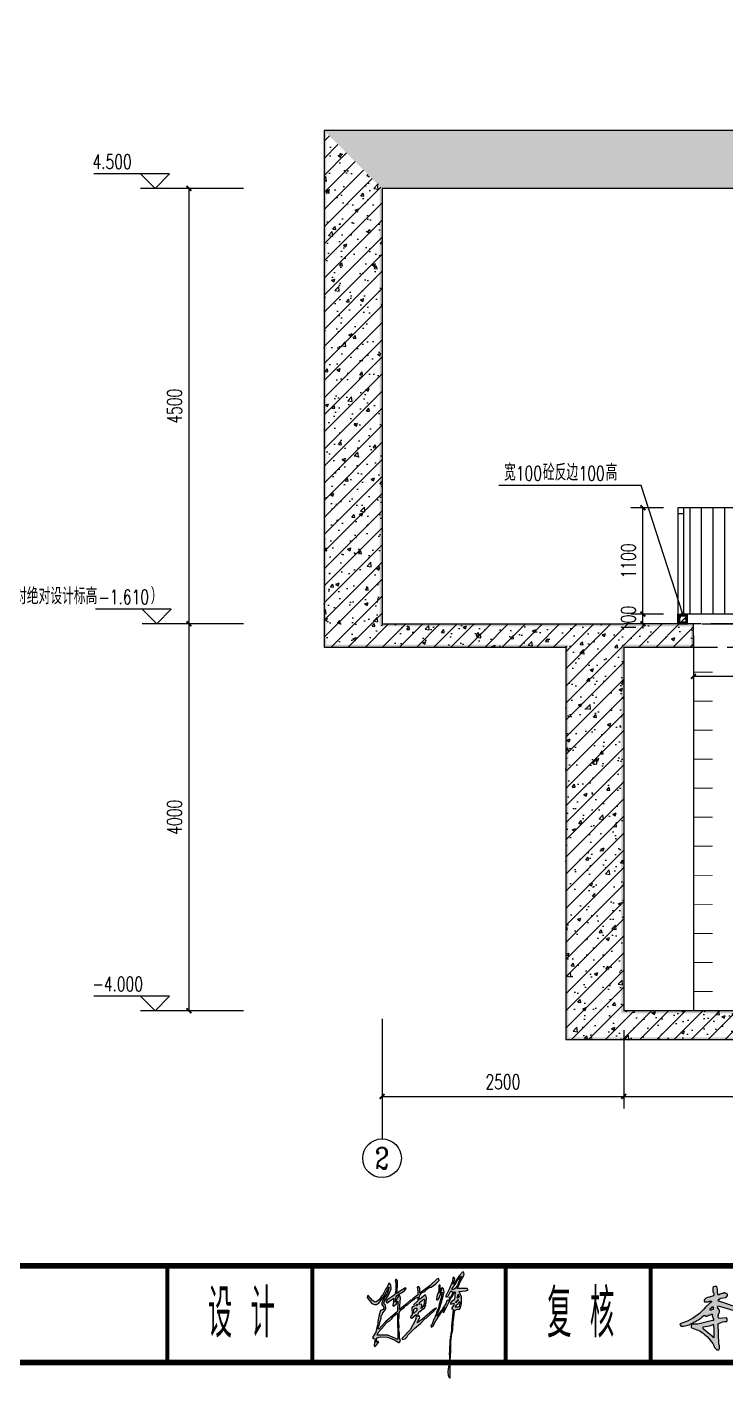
# Model space of a CAD drawing. Extents: x 45837 to 287007, y -98586 to 328021.
# Drawn here: x 67887 to 75115, y -68045 to -54080 of the extents above; entities that cross this region are included whole.
import ezdxf
from ezdxf.enums import TextEntityAlignment as Align

# ---------------------------------------------------------------- set-up
doc = ezdxf.new("R2010")
doc.units = 0
doc.header["$LTSCALE"] = 1000
doc.header["$MEASUREMENT"] = 0
doc.linetypes.add('DASH', pattern=[0.35, 0.25, -0.1])
for name, color, linetype in [('AXIS', 3, 'Continuous'), ('AXIS_TEXT', 7, 'Continuous'), ('DIM_ELEV', 3, 'Continuous'), ('DIM_LEAD', 3, 'Continuous'), ('HIDE_B', 7, 'Continuous'), ('PUB_DIM', 3, 'Continuous'), ('PUB_HATCH', 8, 'Continuous'), ('PUB_TEXT', 7, 'Continuous'), ('PUB_WALL', 9, 'Continuous'), ('WALL', 9, 'Continuous'), ('WINDOW', 4, 'Continuous'), ('图框', 7, 'Continuous'), ('ＦＨＤＩ', 4, 'Continuous')]:
    doc.layers.add(name, color=color, linetype=linetype)
doc.styles.add('_TCH_AXIS', font='COMPLEX', dxfattribs={"bigfont": 'GBCBIG'})
doc.styles.add('_TCH_DIM', font='SIMPLEX', dxfattribs={"bigfont": 'GBCBIG'})
doc.styles.add('COMPLEX', font='COMPLEX')
doc.styles.add('DIM_FONT', font='SIMPLEX', dxfattribs={"width": 0.7, "bigfont": 'GBCBIG'})
doc.styles.get("Standard").update_dxf_attribs({"font": 'gbenor.shx', "bigfont": 'gbcbig.shx'})
doc.dimstyles.new('DIMN50', dxfattribs={"dimscale": 0.5, "dimtxt": 300, "dimasz": 100, "dimexe": 250, "dimexo": 300, "dimgap": 150, "dimtad": 1, "dimdec": 0, "dimzin": 0, "dimdsep": 46, "dimtxsty": 'DIM_FONT', "dimblk": 'ARCHTICK', "dimcen": 0.09, "dimclrt": 7, "dimazin": 2, "dimtfac": 1, "dimtdec": 0, "dimtix": 1, "dimtmove": 2, "dimatfit": 3, "dimldrblk": 'ARCHTICK', "dimfxl": 0, "dimtolj": 1, "dimtzin": 0, "dimarcsym": 0})
pattern_1 = [(45, (0, 0), (-88.38835, 88.38835), []), (50, (0, 0), (358.6301, -31.3761), [37.5, -412.5]), (355, (0, 0), (-69.3757, 376.0961), [30, -330]), (100.4514, (29.9, -2.6), (289.2547, 344.7198), [31.8701, -350.571]), (46.1842, (0, 100), (533.6205, -82.7595), [56.25, -618.75]), (96.6356, (44.47, 93.1), (467.3314, 487.059), [47.8051, -525.8565]), (351.1842, (0, 100), (467.331, 487.0593), [45, -495]), (21, (50, 75), (298.4535, -201.30945), [37.5, -412.5]), (326, (50, 75), (121.6577, 362.575), [30, -330]), (71.4514, (74.87, 58.22), (420.1113, 161.2652), [31.8701, -350.571]), (37.5, (0, 0), (6.07993, 166.44693), [0, -326, 0, -335, 0, -331.25]), (7.5, (0, 0), (131.53477, 197.20586), [0, -191, 0, -318.5, 0, -126.25]), (327.5, (-111.5, 0), (266.91122, -11.27744), [0, -125, 0, -390, 0, -517.5]), (317.5, (-161.5, 0), (291.5931, 50.0525), [0, -162.5, 0, -259, 0, -367.5])]

# ---------------------------------------------------------------- blocks, each defined once
blk = doc.blocks.new('dwe')
at = {"linetype": 'Continuous'}
h = blk.add_hatch(color=256, dxfattribs=at)
h.paths.add_polyline_path([(32166.859, 20455.021, 0.138813), (32166.844, 20455.08, 0.305012), (32166.819, 20455.091, -0.192582), (32166.829, 20455.151), (32167.178, 20455.047), (32167.179, 20455.041, 0.254771), (32167.259, 20455.061, 0.439902), (32167.211, 20455.125), (32166.866, 20455.239, 0.288836), (32166.829, 20455.251, -0.33185), (32166.89, 20455.307), (32166.978, 20455.326, 0.248777), (32167.013, 20455.359), (32167.019, 20455.361), (32167.019, 20455.391), (32167.006, 20455.399, 0.156902), (32166.949, 20455.421, -0.226549), (32166.938, 20455.406, 0.203273), (32166.849, 20455.381), (32166.819, 20455.381), (32166.814, 20455.442, 0.141014), (32166.799, 20455.551, 0.181335), (32166.719, 20455.531), (32166.719, 20455.441, -0.388078), (32166.731, 20455.359), (32166.62, 20455.327, 0.123602), (32166.566, 20455.304, 0.460019), (32166.549, 20455.231), (32166.619, 20455.231), (32166.649, 20455.251), (32166.689, 20455.251), (32166.689, 20455.231), (32166.656, 20455.204), (32166.631, 20455.179, -0.071068), (32166.566, 20455.124, -0.129017), (32166.191, 20454.837), (32166.039, 20454.781, 0.313509), (32166.056, 20454.739), (32166.059, 20454.731, 0.126518), (32166.277, 20454.786), (32166.297, 20454.795, 0.073631), (32166.529, 20454.951), (32166.569, 20454.951), (32166.569, 20454.941, 0.306384), (32166.63, 20454.957, 0.101225), (32166.689, 20454.981), (32166.709, 20454.981, 0.192884), (32166.729, 20454.881), (32166.729, 20454.851), (32166.711, 20454.847), (32166.409, 20454.771), (32166.289, 20454.771, -0.295923), (32166.269, 20454.751), (32166.269, 20454.701), (32166.39, 20454.656), (32166.417, 20454.647, -0.097505), (32166.536, 20454.569, -0.139219), (32166.756, 20454.289), (32166.799, 20454.241), (32166.839, 20454.241), (32166.859, 20454.271), (32166.859, 20454.331), (32166.844, 20454.36), (32166.829, 20454.781), (32166.857, 20454.795, -0.122446), (32166.998, 20454.826, 0.488889), (32166.999, 20454.901), (32166.839, 20454.891, -0.138685), (32166.834, 20454.962, -0.251793)])
h.paths.add_polyline_path([(32166.729, 20455.081), (32166.7, 20455.077), (32166.699, 20455.071), (32166.659, 20455.071), (32166.659, 20455.091, 0.200858), (32166.699, 20455.121), (32166.729, 20455.121)], flags=16)
h.paths.add_polyline_path([(32166.739, 20454.761), (32166.744, 20454.652), (32166.749, 20454.491, -0.10594), (32166.681, 20454.544), (32166.676, 20454.549), (32166.527, 20454.677), (32166.509, 20454.681), (32166.509, 20454.711, 0.075528), (32166.718, 20454.756)], flags=16)
h = blk.add_hatch(color=256, dxfattribs=at)
h.paths.add_polyline_path([(32168.211, 20455.517), (32168.241, 20455.539, -0.076928), (32168.279, 20455.581, 0.343108), (32168.261, 20455.634), (32168.259, 20455.641), (32168.098, 20455.626, 0.082763), (32168.019, 20455.601), (32167.999, 20455.601), (32167.999, 20455.631), (32168.009, 20455.631), (32168.009, 20455.681, 0.433644), (32167.913, 20455.649, -0.083988), (32167.883, 20455.609), (32167.683, 20455.289, 0.241959), (32167.666, 20455.209, 0.088677), (32167.692, 20455.188), (32167.728, 20455.205, 0.005615), (32167.732, 20455.206), (32167.753, 20455.259, 0.154483), (32167.799, 20455.331, -1.209197), (32167.826, 20455.284, -0.109257), (32167.801, 20455.257, -0.116079), (32167.732, 20455.206), (32167.724, 20455.186, 0.148804), (32167.689, 20455.151), (32167.659, 20455.151), (32167.656, 20455.159, 0.636863), (32167.601, 20455.159, 0.220295), (32167.554, 20455.063), (32167.509, 20455.001), (32167.489, 20455.001), (32167.489, 20455.061), (32167.503, 20455.09), (32167.519, 20455.141), (32167.519, 20455.251), (32167.506, 20455.259, 0.524003), (32167.444, 20455.25), (32167.434, 20455.191), (32167.409, 20455.041), (32167.389, 20455.041), (32167.386, 20455.049, 0.551868), (32167.326, 20455.044, 0.11852), (32167.275, 20454.953, 0.071169), (32167.244, 20454.872), (32167.226, 20454.844, 0.10155), (32167.204, 20454.793, 0.705859), (32167.28, 20454.707, 0.161527), (32167.499, 20454.851), (32167.519, 20454.851), (32167.524, 20454.772), (32167.541, 20454.744), (32167.549, 20454.731), (32167.599, 20454.731), (32167.609, 20454.751), (32167.639, 20454.751), (32167.649, 20454.731), (32167.709, 20454.731, -0.124355), (32167.928, 20454.806), (32167.979, 20454.811), (32168.014, 20454.241), (32168.024, 20454.042, 0.594077), (32168.096, 20454.014, 0.243104), (32168.119, 20454.081, -0.084195), (32168.094, 20454.301), (32168.084, 20454.631), (32168.074, 20454.731), (32168.069, 20454.731, -0.200858), (32168.089, 20454.831), (32168.369, 20454.816, -0.063439), (32168.549, 20454.791, 0.343108), (32168.601, 20454.809), (32168.609, 20454.811), (32168.609, 20454.881), (32168.397, 20454.957), (32168.381, 20454.965, -0.084673), (32168.261, 20455.054, 0.071442), (32168.234, 20455.076), (32168.191, 20455.124, -0.149027), (32168.139, 20455.201), (32168.199, 20455.201), (32168.449, 20455.151), (32168.489, 20455.151, -0.295923), (32168.509, 20455.171), (32168.509, 20455.221), (32168.368, 20455.256), (32168.29, 20455.266, -0.064135), (32168.087, 20455.327), (32168.039, 20455.341, -0.249173), (32168.071, 20455.399), (32168.086, 20455.414)])
h.paths.add_polyline_path([(32168.049, 20455.491), (32168.041, 20455.489), (32167.949, 20455.391), (32167.869, 20455.401), (32167.869, 20455.431), (32167.886, 20455.454), (32167.915, 20455.493), (32167.919, 20455.511), (32167.949, 20455.511), (32167.949, 20455.501), (32167.969, 20455.501), (32167.969, 20455.511), (32168.049, 20455.511)], flags=16)
h.paths.add_polyline_path([(32167.969, 20455.271), (32167.969, 20455.161), (32167.938, 20455.156, 0.064743), (32167.841, 20455.127, 0.693991), (32167.834, 20455.09), (32167.851, 20455.054), (32167.87, 20455.006), (32167.897, 20454.997), (32167.919, 20454.991), (32167.919, 20454.971, 0.179878), (32167.871, 20454.949), (32167.851, 20454.937), (32167.636, 20454.794), (32167.629, 20454.771), (32167.609, 20454.771), (32167.614, 20454.872), (32167.624, 20454.951, -0.325645), (32167.681, 20455.039), (32167.716, 20455.064), (32167.936, 20455.264), (32167.939, 20455.271)], flags=16)
h.paths.add_polyline_path([(32168.119, 20455.071, -0.181335), (32168.156, 20455.049), (32168.173, 20455.023), (32168.266, 20454.939), (32168.279, 20454.911), (32168.22, 20454.916), (32168.069, 20454.931), (32168.069, 20454.981, 0.293881)], flags=16)
h.paths.add_polyline_path([(32167.399, 20454.991), (32167.399, 20454.961), (32167.384, 20454.882, -0.295272), (32167.299, 20454.801), (32167.299, 20454.831, 0.067267), (32167.325, 20454.883), (32167.343, 20454.93, 0.163021), (32167.369, 20454.971), (32167.379, 20454.966), (32167.379, 20454.991)], flags=16)
at = {"color": 7, "linetype": 'Continuous'}
for points in [[(32166.289, 20454.771, -0.295923), (32166.269, 20454.751), (32166.269, 20454.701), (32166.39, 20454.656), (32166.417, 20454.647, -0.097505), (32166.536, 20454.569, -0.139219), (32166.756, 20454.289), (32166.799, 20454.241), (32166.839, 20454.241), (32166.859, 20454.271), (32166.859, 20454.331), (32166.844, 20454.36), (32166.829, 20454.781), (32166.857, 20454.795, -0.122446), (32166.998, 20454.826, 0.488889), (32166.999, 20454.901), (32166.839, 20454.891, -0.138685), (32166.834, 20454.962, -0.251793), (32166.859, 20455.021, 0.138813), (32166.844, 20455.08, 0.305012), (32166.819, 20455.091, -0.192582), (32166.829, 20455.151), (32167.178, 20455.047), (32167.179, 20455.041, 0.254771), (32167.259, 20455.061, 0.439902), (32167.211, 20455.125), (32166.866, 20455.239, 0.288836), (32166.829, 20455.251, -0.33185), (32166.89, 20455.307), (32166.978, 20455.326, 0.248777), (32167.013, 20455.359), (32167.019, 20455.361), (32167.019, 20455.391), (32167.006, 20455.399, 0.156902), (32166.949, 20455.421, -0.226549), (32166.938, 20455.406, 0.203273), (32166.849, 20455.381), (32166.819, 20455.381), (32166.814, 20455.442, 0.141014), (32166.799, 20455.551, 0.181335), (32166.719, 20455.531), (32166.719, 20455.441, -0.388078), (32166.731, 20455.359), (32166.62, 20455.327, 0.123602), (32166.566, 20455.304, 0.460019), (32166.549, 20455.231), (32166.619, 20455.231), (32166.649, 20455.251), (32166.689, 20455.251), (32166.689, 20455.231), (32166.656, 20455.204), (32166.631, 20455.179, -0.071068), (32166.566, 20455.124, -0.129017), (32166.191, 20454.837), (32166.039, 20454.781, 0.313509), (32166.056, 20454.739), (32166.059, 20454.731, 0.126518), (32166.277, 20454.786), (32166.297, 20454.795, 0.073631), (32166.529, 20454.951), (32166.569, 20454.951), (32166.569, 20454.941, 0.306384), (32166.63, 20454.957, 0.101225), (32166.689, 20454.981), (32166.709, 20454.981, 0.192884), (32166.729, 20454.881), (32166.729, 20454.851), (32166.711, 20454.847), (32166.409, 20454.771), (32166.289, 20454.771), (32166.279, 20454.781)], [(32167.629, 20454.771), (32167.636, 20454.794), (32167.851, 20454.937), (32167.871, 20454.949, -0.179878), (32167.919, 20454.971), (32167.919, 20454.991), (32167.897, 20454.997), (32167.87, 20455.006), (32167.851, 20455.054), (32167.834, 20455.09, -0.693991), (32167.841, 20455.127, -0.064743), (32167.938, 20455.156), (32167.969, 20455.161), (32167.969, 20455.271), (32167.939, 20455.271), (32167.936, 20455.264), (32167.716, 20455.064), (32167.681, 20455.039, 0.325645), (32167.624, 20454.951), (32167.614, 20454.872), (32167.609, 20454.771), (32167.629, 20454.771)], [(32166.699, 20455.071), (32166.7, 20455.077), (32166.729, 20455.081), (32166.729, 20455.121), (32166.699, 20455.121, -0.200858), (32166.659, 20455.091), (32166.659, 20455.071), (32166.699, 20455.071)], [(32168.279, 20454.911), (32168.266, 20454.939), (32168.173, 20455.023), (32168.156, 20455.049, 0.181335), (32168.119, 20455.071, -0.293881), (32168.069, 20454.981), (32168.069, 20454.931), (32168.22, 20454.916), (32168.279, 20454.911)], [(32166.749, 20454.491), (32166.744, 20454.652), (32166.739, 20454.761), (32166.718, 20454.756, -0.075528), (32166.509, 20454.711), (32166.509, 20454.681), (32166.527, 20454.677), (32166.676, 20454.549), (32166.681, 20454.544, 0.10594), (32166.749, 20454.491)]]:
    blk.add_lwpolyline(points, format="xyb", dxfattribs=at)
for points in [[(32167.692, 20455.188), (32167.728, 20455.205, 0.121773), (32167.801, 20455.257, 0.109257), (32167.826, 20455.284, 1.209197), (32167.799, 20455.331, -0.154483), (32167.753, 20455.259), (32167.724, 20455.186, 0.148804), (32167.689, 20455.151), (32167.659, 20455.151), (32167.656, 20455.159, 0.636863), (32167.601, 20455.159, 0.220295), (32167.554, 20455.063), (32167.509, 20455.001), (32167.489, 20455.001), (32167.489, 20455.061), (32167.503, 20455.09), (32167.519, 20455.141), (32167.519, 20455.251), (32167.506, 20455.259, 0.524003), (32167.444, 20455.25), (32167.434, 20455.191), (32167.409, 20455.041), (32167.389, 20455.041), (32167.386, 20455.049, 0.551868), (32167.326, 20455.044, 0.11852), (32167.275, 20454.953, 0.071169), (32167.244, 20454.872), (32167.226, 20454.844, 0.10155), (32167.204, 20454.793, 0.705859), (32167.28, 20454.707, 0.161527), (32167.499, 20454.851), (32167.519, 20454.851), (32167.524, 20454.772), (32167.541, 20454.744), (32167.549, 20454.731), (32167.599, 20454.731), (32167.609, 20454.751), (32167.639, 20454.751), (32167.649, 20454.731), (32167.709, 20454.731, -0.124355), (32167.928, 20454.806), (32167.979, 20454.811), (32168.014, 20454.241), (32168.024, 20454.042, 0.594077), (32168.096, 20454.014, 0.243104), (32168.119, 20454.081, -0.084195), (32168.094, 20454.301), (32168.084, 20454.631), (32168.074, 20454.731), (32168.069, 20454.731, -0.200858), (32168.089, 20454.831), (32168.369, 20454.816, -0.063439), (32168.549, 20454.791, 0.343108), (32168.601, 20454.809), (32168.609, 20454.811), (32168.609, 20454.881), (32168.397, 20454.957), (32168.381, 20454.965, -0.084673), (32168.261, 20455.054, 0.071442), (32168.234, 20455.076), (32168.191, 20455.124, -0.149027), (32168.139, 20455.201), (32168.199, 20455.201), (32168.449, 20455.151), (32168.489, 20455.151, -0.295923), (32168.509, 20455.171), (32168.509, 20455.221), (32168.368, 20455.256), (32168.29, 20455.266, -0.064135), (32168.087, 20455.327), (32168.039, 20455.341, -0.249173), (32168.071, 20455.399), (32168.086, 20455.414), (32168.211, 20455.517), (32168.241, 20455.539, -0.076928), (32168.279, 20455.581, 0.343108), (32168.261, 20455.634), (32168.259, 20455.641), (32168.098, 20455.626, 0.082763), (32168.019, 20455.601), (32167.999, 20455.601), (32167.999, 20455.631), (32168.009, 20455.631), (32168.009, 20455.681, 0.433644), (32167.913, 20455.649, -0.083988), (32167.883, 20455.609), (32167.683, 20455.289, 0.241959), (32167.666, 20455.209, 0.088677), (32167.692, 20455.188, 0.088677)], [(32167.379, 20454.966), (32167.369, 20454.971, -0.163021), (32167.343, 20454.93), (32167.325, 20454.883, -0.067267), (32167.299, 20454.831), (32167.299, 20454.801, 0.295272), (32167.384, 20454.882), (32167.399, 20454.961), (32167.399, 20454.991), (32167.379, 20454.991), (32167.379, 20454.966)]]:
    blk.add_lwpolyline(points, format="xyb", close=True, dxfattribs=at)
blk.add_lwpolyline([(32167.949, 20455.391), (32168.041, 20455.489), (32168.049, 20455.491), (32168.049, 20455.511), (32167.969, 20455.511), (32167.969, 20455.501), (32167.949, 20455.501), (32167.949, 20455.511), (32167.919, 20455.511), (32167.915, 20455.493), (32167.886, 20455.454), (32167.869, 20455.431), (32167.869, 20455.401), (32167.949, 20455.391)], dxfattribs=at)
blk = doc.blocks.new('chf')
at = {"linetype": 'Continuous'}
h = blk.add_hatch(color=4, dxfattribs=at)
h.paths.add_polyline_path([(283, 254), (289, 260), (293, 268), (292, 278), (288, 281), (286, 285), (288, 291), (301, 310), (310, 331), (309, 343), (305, 349), (301, 347), (298, 338), (292, 329), (282, 309), (279, 307), (272, 296), (261, 288), (256, 289), (250, 293), (236, 309), (233, 308), (232, 303), (248, 284), (256, 280), (263, 280), (269, 284), (286, 306), (304, 336), (298, 317), (284, 296), (279, 281), (286, 272), (286, 267), (284, 264), (276, 261), (271, 247), (267, 225), (267, 216), (265, 212), (261, 191), (250, 174), (252, 171), (258, 170), (255, 150), (255, 147), (258, 145), (265, 152), (270, 160), (266, 162), (264, 158), (262, 159), (264, 173), (276, 176), (298, 175), (323, 165), (334, 158), (336, 158), (340, 163), (337, 173), (337, 188), (335, 198), (336, 210), (334, 231), (336, 238), (336, 255), (341, 263), (351, 270), (356, 276), (363, 279), (377, 292), (384, 296), (387, 300), (396, 304), (396, 292), (383, 280), (383, 273), (379, 273), (377, 270), (378, 248), (373, 241), (373, 237), (377, 236), (391, 248), (390, 233), (371, 199), (346, 172), (346, 167), (355, 169), (361, 175), (364, 181), (385, 203), (406, 220), (420, 235), (423, 236), (449, 260), (452, 265), (450, 266), (411, 233), (394, 221), (403, 238), (401, 244), (396, 242), (398, 254), (401, 258), (403, 258), (414, 268), (416, 267), (419, 270), (419, 273), (422, 278), (421, 283), (423, 286), (424, 302), (421, 310), (419, 310), (402, 296), (401, 304), (403, 310), (410, 319), (419, 322), (425, 330), (435, 336), (439, 336), (454, 347), (465, 358), (464, 363), (463, 364), (458, 362), (436, 342), (403, 317), (403, 333), (398, 339), (394, 336), (396, 325), (396, 312), (380, 299), (376, 294), (373, 294), (359, 281), (337, 264), (340, 301), (338, 308), (335, 309), (323, 288), (326, 305), (331, 311), (353, 325), (359, 332), (356, 334), (334, 320), (332, 317), (327, 316), (329, 320), (331, 348), (330, 357), (327, 361), (325, 361), (323, 358), (325, 350), (325, 328), (322, 312), (297, 295), (294, 291), (294, 288), (296, 286), (299, 286), (301, 289), (319, 301), (317, 281), (315, 278), (315, 276), (318, 275), (326, 281), (329, 286), (329, 290), (332, 291), (331, 258), (292, 224), (270, 201), (268, 202), (269, 209), (273, 217), (272, 220), (278, 236), (278, 245), (282, 249)])
h.paths.add_polyline_path([(297, 223), (304, 227), (313, 235), (313, 237), (318, 243), (329, 251), (331, 250), (330, 213), (332, 197), (332, 167), (299, 181), (265, 181), (268, 190), (286, 210), (287, 213)], flags=16)
h.paths.add_polyline_path([(382, 251), (383, 264), (386, 268), (389, 269), (393, 269), (393, 261)], flags=16)
h.paths.add_polyline_path([(390, 277), (394, 281), (395, 281), (395, 279), (392, 276)], flags=16)
h.paths.add_polyline_path([(402, 280), (402, 287), (416, 298), (417, 298), (418, 296), (416, 278), (408, 269), (406, 269), (409, 275), (409, 280), (407, 282)], flags=16)
h.paths.add_polyline_path([(508, 291), (506, 291), (501, 285), (503, 282), (513, 285), (512, 279), (506, 270), (506, 266), (510, 264), (505, 209), (505, 193), (503, 188), (503, 180), (501, 176), (502, 171), (500, 166), (499, 129), (497, 121), (499, 112), (497, 93), (498, 83), (495, 80), (493, 63), (494, 51), (499, 43), (501, 44), (501, 98), (503, 132), (503, 159), (505, 180), (509, 199), (510, 223), (516, 262), (525, 265), (530, 264), (534, 270), (537, 283), (537, 305), (530, 322), (551, 324), (559, 328), (556, 332), (524, 332), (533, 354), (544, 372), (546, 379), (544, 385), (542, 386), (530, 373), (511, 345), (510, 347), (513, 352), (513, 356), (515, 358), (516, 363), (512, 369), (509, 366), (508, 356), (499, 332), (486, 306), (490, 304), (495, 309), (503, 325), (506, 321), (510, 321), (498, 297), (494, 292), (493, 294), (490, 292), (487, 283), (477, 269), (479, 267), (483, 271), (477, 258), (478, 255), (481, 257), (504, 302), (507, 305), (515, 321), (517, 321), (515, 297)])
h.paths.add_polyline_path([(520, 290), (526, 295), (527, 296), (527, 293), (519, 286)], flags=16)
h.paths.add_polyline_path([(523, 301), (526, 313), (527, 314), (530, 307), (526, 302)], flags=16)
h.paths.add_polyline_path([(530, 289), (532, 289), (531, 275), (528, 272), (517, 272), (521, 279), (526, 283)], flags=16)
h.paths.add_polyline_path([(507, 328), (507, 332), (517, 345), (524, 359), (535, 371), (536, 372), (524, 343), (518, 333), (514, 330)], flags=16)
h.paths.add_polyline_path([(467, 317), (469, 325), (468, 343), (466, 344), (464, 342), (464, 323), (459, 310), (456, 299), (456, 296), (458, 294), (464, 300), (471, 315), (475, 320), (472, 302), (465, 282), (463, 269), (457, 256), (457, 251), (451, 240), (451, 236), (448, 233), (442, 217), (438, 211), (439, 207), (446, 212), (454, 228), (478, 264), (477, 268), (458, 243), (459, 250), (465, 263), (470, 282), (474, 290), (474, 295), (476, 298), (481, 321), (479, 331), (476, 334), (474, 334), (469, 319)])
h.paths.add_polyline_path([(499, 304), (498, 305), (496, 303), (497, 301)], flags=17)
h.paths.add_polyline_path([(457, 269), (455, 270), (452, 266), (454, 265)], flags=17)
at = {"color": 4, "linetype": 'Continuous', "elevation": 15644317}
for points in [[(464, 363), (463, 364), (458, 362), (436, 342), (403, 317), (403, 333), (398, 339), (394, 336), (396, 325), (396, 312), (380, 299), (376, 294), (373, 294), (359, 281), (337, 264), (340, 301), (338, 308), (335, 309), (323, 288), (326, 305), (331, 311), (353, 325), (359, 332), (356, 334), (334, 320), (332, 317), (327, 316), (329, 320), (331, 348), (330, 357), (327, 361), (325, 361), (323, 358), (325, 350), (325, 328), (322, 312), (297, 295), (294, 291), (294, 288), (296, 286), (299, 286), (301, 289), (319, 301), (317, 281), (315, 278), (315, 276), (318, 275), (326, 281), (329, 286), (329, 290), (332, 291), (331, 258), (292, 224), (270, 201), (268, 202), (269, 209), (273, 217), (272, 220), (278, 236), (278, 245), (282, 249), (283, 254), (289, 260), (293, 268), (292, 278), (288, 281), (286, 285), (288, 291), (301, 310), (310, 331), (309, 343), (305, 349), (301, 347), (298, 338), (292, 329), (282, 309), (279, 307), (272, 296), (261, 288), (256, 289), (250, 293), (236, 309), (233, 308), (232, 303), (248, 284), (256, 280), (263, 280), (269, 284), (286, 306), (304, 336), (298, 317), (284, 296), (279, 281), (286, 272), (286, 267), (284, 264), (276, 261), (271, 247), (267, 225), (267, 216), (265, 212), (261, 191), (250, 174), (252, 171), (258, 170), (255, 150), (255, 147), (258, 145), (265, 152), (270, 160), (266, 162), (264, 158), (262, 159), (264, 173), (276, 176), (298, 175), (323, 165), (334, 158), (336, 158), (340, 163), (337, 173), (337, 188), (335, 198), (336, 210), (334, 231), (336, 238), (336, 255), (341, 263), (351, 270), (356, 276), (363, 279), (377, 292), (384, 296), (387, 300), (396, 304), (396, 292), (383, 280), (383, 273), (379, 273), (377, 270), (378, 248), (373, 241), (373, 237), (377, 236), (391, 248), (390, 233), (371, 199), (346, 172), (346, 167), (355, 169), (361, 175), (364, 181), (385, 203), (406, 220), (420, 235), (423, 236), (449, 260), (452, 265), (450, 266), (411, 233), (394, 221), (403, 238), (401, 244), (396, 242), (398, 254), (401, 258), (403, 258), (414, 268), (416, 267), (419, 270), (419, 273), (422, 278), (421, 283), (423, 286), (424, 302), (421, 310), (419, 310), (402, 296), (401, 304), (403, 310), (410, 319), (419, 322), (425, 330), (435, 336), (439, 336), (454, 347), (465, 358), (464, 363)], [(544, 385), (542, 386), (530, 373), (511, 345), (510, 347), (513, 352), (513, 356), (515, 358), (516, 363), (512, 369), (509, 366), (508, 356), (499, 332), (486, 306), (490, 304), (495, 309), (503, 325), (506, 321), (510, 321), (498, 297), (494, 292), (493, 294), (490, 292), (487, 283), (477, 269), (479, 267), (483, 271), (477, 258), (478, 255), (481, 257), (504, 302), (507, 305), (515, 321), (517, 321), (515, 297), (508, 291), (506, 291), (501, 285), (503, 282), (513, 285), (512, 279), (506, 270), (506, 266), (510, 264), (505, 209), (505, 193), (503, 188), (503, 180), (501, 176), (502, 171), (500, 166), (499, 129), (497, 121), (499, 112), (497, 93), (498, 83), (495, 80), (493, 63), (494, 51), (499, 43), (501, 44), (501, 98), (503, 132), (503, 159), (505, 180), (509, 199), (510, 223), (516, 262), (525, 265), (530, 264), (534, 270), (537, 283), (537, 305), (530, 322), (551, 324), (559, 328), (556, 332), (524, 332), (533, 354), (544, 372), (546, 379), (544, 385)], [(535, 371), (536, 372), (524, 343), (518, 333), (514, 330), (507, 328), (507, 332), (517, 345), (524, 359), (535, 371)], [(468, 343), (466, 344), (464, 342), (464, 323), (459, 310), (456, 299), (456, 296), (458, 294), (464, 300), (471, 315), (475, 320), (472, 302), (465, 282), (463, 269), (457, 256), (457, 251), (451, 240), (451, 236), (448, 233), (442, 217), (438, 211), (439, 207), (446, 212), (454, 228), (478, 264), (477, 268), (458, 243), (459, 250), (465, 263), (470, 282), (474, 290), (474, 295), (476, 298), (481, 321), (479, 331), (476, 334), (474, 334), (469, 319), (467, 317), (469, 325), (468, 343)], [(526, 313), (527, 314), (530, 307), (526, 302), (523, 301), (526, 313)], [(389, 269), (393, 269), (393, 261), (382, 251), (383, 264), (386, 268), (389, 269)], [(394, 281), (395, 281), (395, 279), (392, 276), (390, 277), (394, 281)], [(416, 298), (417, 298), (418, 296), (416, 278), (408, 269), (406, 269), (409, 275), (409, 280), (407, 282), (402, 280), (402, 287), (416, 298)], [(457, 269), (455, 270), (452, 266), (454, 265), (457, 269)], [(499, 304), (498, 305), (496, 303), (497, 301), (499, 304)], [(530, 289), (532, 289), (531, 275), (528, 272), (517, 272), (521, 279), (526, 283), (530, 289)], [(526, 295), (527, 296), (527, 293), (519, 286), (520, 290), (526, 295)], [(329, 251), (331, 250), (330, 213), (332, 197), (332, 167), (299, 181), (265, 181), (268, 190), (286, 210), (287, 213), (297, 223), (304, 227), (313, 235), (313, 237), (318, 243), (329, 251)]]:
    blk.add_lwpolyline(points, dxfattribs=at)
blk = doc.blocks.new('_ArchTick')
at = {"color": 0, "linetype": 'ByBlock', "const_width": 0.4}
blk.add_lwpolyline([(-0.5, -0.5), (0.5, 0.5)], dxfattribs=at)
blk = doc.blocks.new('*D278')
at = {"layer": 'Defpoints', "color": 0}
for p in [(74778, -60397), (80458, -60397), (80458, -60792)]:
    blk.add_point(p, dxfattribs=at)
at = {"layer": 'PUB_DIM', "color": 0, "lineweight": -2}
for p, q in [((74778, -60547), (74778, -60917)), ((80458, -60547), (80458, -60917)), ((74778, -60792), (80458, -60792))]:
    blk.add_line(p, q, dxfattribs=at)
at = {"layer": 'PUB_DIM', "color": 0, "lineweight": -2, "xscale": 50, "yscale": 50, "zscale": 50, "rotation": 180}
blk.add_blockref('_ArchTick', (74778, -60792), dxfattribs=at)
at = {"layer": 'PUB_DIM', "color": 0, "lineweight": -2, "xscale": 50, "yscale": 50, "zscale": 50}
blk.add_blockref('_ArchTick', (80458, -60792), dxfattribs=at)
at = {"layer": 'PUB_DIM', "color": 7, "insert": (77618, -60642), "char_height": 150, "attachment_point": 5, "style": 'DIM_FONT'}
blk.add_mtext('\\A1;5680', dxfattribs=at)
blk = doc.blocks.new('*D279')
at = {"layer": 'Defpoints', "color": 0}
for p in [(74256, -59049), (74618, -59049), (74618, -60149)]:
    blk.add_point(p, dxfattribs=at)
at = {"layer": 'PUB_DIM', "color": 0, "lineweight": -2}
for p, q in [((74468, -59049), (74131, -59049)), ((74256, -60149), (74256, -59049)), ((74468, -60149), (74131, -60149))]:
    blk.add_line(p, q, dxfattribs=at)
at = {"layer": 'PUB_DIM', "color": 0, "lineweight": -2, "xscale": 50, "yscale": 50, "zscale": 50}
for p, rotation in [((74256, -59049), 90), ((74256, -60149), 270)]:
    blk.add_blockref('_ArchTick', p, dxfattribs=dict(at, rotation=rotation))
at = {"layer": 'PUB_DIM', "color": 7, "insert": (74106, -59599), "char_height": 150, "attachment_point": 5, "rotation": 90, "style": 'DIM_FONT'}
blk.add_mtext('\\A1;1100', dxfattribs=at)
blk = doc.blocks.new('*D280')
at = {"layer": 'Defpoints', "color": 0}
for p in [(74256, -60149), (74618, -60149), (74618, -60249)]:
    blk.add_point(p, dxfattribs=at)
at = {"layer": 'PUB_DIM', "color": 0, "lineweight": -2}
for p, q in [((74468, -60149), (74131, -60149)), ((74256, -60149), (74256, -60099)), ((74256, -60249), (74256, -60149)), ((74468, -60249), (74131, -60249)), ((74256, -60249), (74256, -60299))]:
    blk.add_line(p, q, dxfattribs=at)
at = {"layer": 'PUB_DIM', "color": 0, "lineweight": -2, "xscale": 50, "yscale": 50, "zscale": 50}
for p, rotation in [((74256, -60149), 270), ((74256, -60249), 90)]:
    blk.add_blockref('_ArchTick', p, dxfattribs=dict(at, rotation=rotation))
at = {"layer": 'PUB_DIM', "color": 7, "insert": (74106, -60199), "char_height": 150, "attachment_point": 5, "rotation": 90, "style": 'DIM_FONT'}
blk.add_mtext('\\A1;100', dxfattribs=at)
blk = doc.blocks.new('*D359')
at = {"layer": 'Defpoints', "color": 0}
for p in [(71558, -64299), (74058, -64299), (74058, -65134)]:
    blk.add_point(p, dxfattribs=at)
at = {"layer": 'PUB_DIM', "color": 0, "lineweight": -2}
for p, q in [((71558, -64449), (71558, -65259)), ((74058, -64449), (74058, -65259)), ((71558, -65134), (74058, -65134))]:
    blk.add_line(p, q, dxfattribs=at)
at = {"layer": 'PUB_DIM', "color": 0, "lineweight": -2, "xscale": 50, "yscale": 50, "zscale": 50, "rotation": 180}
blk.add_blockref('_ArchTick', (71558, -65134), dxfattribs=at)
at = {"layer": 'PUB_DIM', "color": 0, "lineweight": -2, "xscale": 50, "yscale": 50, "zscale": 50}
blk.add_blockref('_ArchTick', (74058, -65134), dxfattribs=at)
at = {"layer": 'PUB_DIM', "color": 7, "insert": (72808, -64984), "char_height": 150, "attachment_point": 5, "style": 'DIM_FONT'}
blk.add_mtext('\\A1;2500', dxfattribs=at)
blk = doc.blocks.new('*D360')
at = {"layer": 'Defpoints', "color": 0}
for p in [(74058, -64299), (81558, -64299), (81558, -65134)]:
    blk.add_point(p, dxfattribs=at)
at = {"layer": 'PUB_DIM', "color": 0, "lineweight": -2}
for p, q in [((74058, -64449), (74058, -65259)), ((81558, -64449), (81558, -65259)), ((74058, -65134), (81558, -65134))]:
    blk.add_line(p, q, dxfattribs=at)
at = {"layer": 'PUB_DIM', "color": 0, "lineweight": -2, "xscale": 50, "yscale": 50, "zscale": 50, "rotation": 180}
blk.add_blockref('_ArchTick', (74058, -65134), dxfattribs=at)
at = {"layer": 'PUB_DIM', "color": 0, "lineweight": -2, "xscale": 50, "yscale": 50, "zscale": 50}
blk.add_blockref('_ArchTick', (81558, -65134), dxfattribs=at)
at = {"layer": 'PUB_DIM', "color": 7, "insert": (77808, -64984), "char_height": 150, "attachment_point": 5, "style": 'DIM_FONT'}
blk.add_mtext('\\A1;7500', dxfattribs=at)
blk = doc.blocks.new('*D361')
at = {"layer": 'Defpoints', "color": 0}
for p in [(69562, -55749), (70276, -55749), (70276, -60249)]:
    blk.add_point(p, dxfattribs=at)
at = {"layer": 'PUB_DIM', "color": 0, "lineweight": -2}
for p, q in [((70126, -55749), (69437, -55749)), ((69562, -60249), (69562, -55749)), ((70126, -60249), (69437, -60249))]:
    blk.add_line(p, q, dxfattribs=at)
at = {"layer": 'PUB_DIM', "color": 0, "lineweight": -2, "xscale": 50, "yscale": 50, "zscale": 50}
for p, rotation in [((69562, -55749), 90), ((69562, -60249), 270)]:
    blk.add_blockref('_ArchTick', p, dxfattribs=dict(at, rotation=rotation))
at = {"layer": 'PUB_DIM', "color": 7, "insert": (69412, -57999), "char_height": 150, "attachment_point": 5, "rotation": 90, "style": 'DIM_FONT'}
blk.add_mtext('\\A1;4500', dxfattribs=at)
blk = doc.blocks.new('*D362')
at = {"layer": 'Defpoints', "color": 0}
for p in [(69562, -60249), (70276, -60249), (70276, -64249)]:
    blk.add_point(p, dxfattribs=at)
at = {"layer": 'PUB_DIM', "color": 0, "lineweight": -2}
for p, q in [((70126, -60249), (69437, -60249)), ((69562, -64249), (69562, -60249)), ((70126, -64249), (69437, -64249))]:
    blk.add_line(p, q, dxfattribs=at)
at = {"layer": 'PUB_DIM', "color": 0, "lineweight": -2, "xscale": 50, "yscale": 50, "zscale": 50}
for p, rotation in [((69562, -60249), 90), ((69562, -64249), 270)]:
    blk.add_blockref('_ArchTick', p, dxfattribs=dict(at, rotation=rotation))
at = {"layer": 'PUB_DIM', "color": 7, "insert": (69412, -62249), "char_height": 150, "attachment_point": 5, "rotation": 90, "style": 'DIM_FONT'}
blk.add_mtext('\\A1;4000', dxfattribs=at)
blk = doc.blocks.new('_AXISO')
blk.add_circle((0, 0), 0.5)
at = {"layer": 'AXIS_TEXT', "style": 'COMPLEX', "width": 1.041667}
blk.add_attdef('A', text='', height=0.56, dxfattribs=at).set_placement((-0.25, -0.28), (0.25, -0.28), align=Align.FIT)

msp = doc.modelspace()

# ---------------------------------------------------------------- hatches: boundary and pattern name
h = msp.add_hatch()
h.set_pattern_fill('玻璃', color=256, scale=100, angle=90, style=0)
h.set_pattern_definition([(90, (3582.8, -2814.17), (-120, 7e-15), [])])
h.paths.add_polyline_path([(80558.5, -60149.1), (80558.5, -59049.1), (74678, -59049.1), (74678, -60149.1)])
at = {"layer": 'PUB_HATCH'}
h = msp.add_hatch(dxfattribs=at)
h.set_pattern_fill('钢筋混凝土', color=256, scale=50, style=0)
h.set_pattern_definition(pattern_1)
h.paths.add_polyline_path([(71558, -55749.1), (70958, -55149.1), (70958, -60489.1), (70983, -60464.1), (71533, -60274.1), (71558, -60249.1)])
h = msp.add_hatch(dxfattribs=at)
h.set_pattern_fill('钢筋混凝土', color=256, scale=50, style=0)
h.set_pattern_definition(pattern_1)
h.paths.add_polyline_path([(81558, -55749.1), (82158, -55149.1), (70958, -55149.1), (71558, -55749.1)])
h = msp.add_hatch(dxfattribs=at)
h.set_pattern_fill('钢筋混凝土', color=256, scale=50, style=0)
h.set_pattern_definition(pattern_1)
h.paths.add_polyline_path([(74618, -60249.1), (74718, -60249.1), (74718, -60149.1), (74618, -60149.1)])
h = msp.add_hatch(dxfattribs=at)
h.set_pattern_fill('钢筋混凝土', color=256, scale=50, style=0)
h.set_pattern_definition(pattern_1)
h.paths.add_polyline_path([(71533, -60274.1), (70983, -60464.1), (70958, -60489.1), (73458, -60489.1), (73483, -60464.1), (73858, -60409.1), (74058, -60274.1), (74058, -60249.1), (71558, -60249.1)])
h = msp.add_hatch(dxfattribs=at)
h.set_pattern_fill('钢筋混凝土', color=256, scale=50, style=0)
h.set_pattern_definition(pattern_1)
h.paths.add_polyline_path([(74033, -60464.1), (74058, -60489.1), (74778.5, -60489.1), (74778.5, -60249.1), (74058, -60249.1), (74058, -60274.1), (73858, -60409.1)])
h = msp.add_hatch(dxfattribs=at)
h.set_pattern_fill('钢筋混凝土', color=256, scale=50, style=0)
h.set_pattern_definition(pattern_1)
h.paths.add_polyline_path([(73858, -60409.1), (73483, -60464.1), (73458, -60489.1), (73458, -64549.1), (73483, -64524.1), (74033, -64274.1), (74058, -64249.1), (74058, -60489.1), (74033, -60464.1)])
h = msp.add_hatch(dxfattribs=at)
h.set_pattern_fill('钢筋混凝土', color=256, scale=50, style=0)
h.set_pattern_definition(pattern_1)
h.paths.add_polyline_path([(81758, -64349.1), (81583, -64274.1), (81558, -64249.1), (74058, -64249.1), (74033, -64274.1), (73483, -64524.1), (73458, -64549.1), (81558, -64549.1), (81558, -64524.1)])
at = {"layer": 'PUB_WALL'}
for points in [[(70958, -55149.1), (70958, -60489.1), (70983, -60464.1), (70983, -55174.1)], [(82158, -55149.1), (70958, -55149.1), (70983, -55174.1), (82133, -55174.1)], [(71558, -55749.1), (71558, -60249.1), (71533, -60274.1), (71533, -55724.1)], [(81558, -55749.1), (71558, -55749.1), (71533, -55724.1), (81583, -55724.1)], [(74618, -60249.1), (74618, -60149.1), (74643, -60149.1), (74643, -60249.1)], [(74618, -60149.1), (74718, -60149.1), (74718, -60174.1), (74618, -60174.1)], [(74718, -60249.1), (74718, -60149.1), (74693, -60149.1), (74693, -60249.1)], [(71558, -60249.1), (74058, -60249.1), (74058, -60274.1), (71533, -60274.1)], [(74778.5, -60249.1), (74058, -60249.1), (74058, -60274.1), (74753.5, -60274.1)], [(74618, -60249.1), (74718, -60249.1), (74718, -60224.1), (74618, -60224.1)], [(74778.5, -60489.1), (74778.5, -60249.1), (74753.5, -60274.1), (74753.5, -60464.1)], [(70958, -60489.1), (73458, -60489.1), (73483, -60464.1), (70983, -60464.1)], [(73458, -60489.1), (73458, -64549.1), (73483, -64524.1), (73483, -60464.1)], [(74058, -60489.1), (74058, -64249.1), (74033, -64274.1), (74033, -60464.1)], [(74058, -60489.1), (74778.5, -60489.1), (74753.5, -60464.1), (74033, -60464.1)], [(81558, -64249.1), (74058, -64249.1), (74033, -64274.1), (81583, -64274.1)], [(81558, -64549.1), (73458, -64549.1), (73483, -64524.1), (81558, -64524.1)]]:
    msp.add_hatch(color=256, dxfattribs=at).paths.add_polyline_path(points)

# ---------------------------------------------------------------- linework, layer by layer
for p, q in [((80558.5, -59049.1), (74618, -59049.1)), ((74618, -59109.1), (74678, -59109.1)), ((80558.5, -60149.1), (74678, -60149.1)), ((74778.5, -60369.1), (74778.5, -64249.1))]:
    msp.add_line(p, q)
for points in [[(74678, -60149.1), (74678, -59049.1), (74618, -59049.1), (74618, -60149.1)], [(74868.1, -60249.1), (74868.1, -60249.1), (76808.1, -60249.1)]]:
    msp.add_lwpolyline(points)
at = {"const_width": 10}
for points in [[(74778.5, -60749.1), (74978.5, -60749.1)], [(74778.5, -61049.1), (74978.5, -61049.1)], [(74778.5, -61349.1), (74978.5, -61349.1)], [(74778.5, -61649.1), (74978.5, -61649.1)], [(74778.5, -61949.1), (74978.5, -61949.1)], [(74778.5, -62249.1), (74978.5, -62249.1)], [(74778.5, -62549.1), (74978.5, -62549.1)], [(74778.5, -62849.1), (74978.5, -62849.1)], [(74778.5, -63149.1), (74978.5, -63149.1)], [(74778.5, -63449.1), (74978.5, -63449.1)], [(74778.5, -63749.1), (74978.5, -63749.1)], [(74778.5, -64049.1), (74978.5, -64049.1)]]:
    msp.add_lwpolyline(points, dxfattribs=at)
at = {"layer": 'AXIS'}
msp.add_line((71558, -64333.9), (71558, -65573.5), dxfattribs=at)
at = {"layer": 'DIM_ELEV'}
for p, q in [((69361.6, -55599.1), (68579.1, -55599.1)), ((69211.6, -55749.1), (69061.6, -55599.1)), ((69211.6, -55749.1), (69361.6, -55599.1)), ((69561.6, -55749.1), (69061.6, -55749.1)), ((69378.5, -60099.1), (68596, -60099.1)), ((69228.5, -60249.1), (69078.5, -60099.1)), ((69228.5, -60249.1), (69378.5, -60099.1)), ((69578.5, -60249.1), (69078.5, -60249.1)), ((69361.6, -64099.1), (68579.1, -64099.1)), ((69211.6, -64249.1), (69061.6, -64099.1)), ((69211.6, -64249.1), (69361.6, -64099.1)), ((69561.6, -64249.1), (69061.6, -64249.1))]:
    msp.add_line(p, q, dxfattribs=at)
at = {"layer": 'DIM_LEAD'}
for p, q in [((74237.7, -58820.9), (72766.7, -58820.9)), ((74668, -60149.1), (74237.7, -58820.9))]:
    msp.add_line(p, q, dxfattribs=at)
at = {"layer": 'DIM_LEAD', "const_width": 20}
msp.add_lwpolyline([(74671.1, -60158.6, 1), (74664.9, -60139.6, 1)], format="xyb", close=True, dxfattribs=at)
at = {"layer": 'HIDE_B', "flags": 128}
msp.add_lwpolyline([(48837, -66886.1), (48837, -66886.1), (48837, -66886.1), (48837, -40186.1), (48837, -40186.1), (48837, -40186.1), (86837, -40186.1), (86837, -40186.1), (86837, -40186.1), (86837, -40186.1), (86837, -40186.1), (86837, -40186.1), (86837, -66886.1), (86837, -66886.1), (48837, -66886.1)], close=True, dxfattribs=at)
at = {"layer": 'WALL'}
for p, q in [((70958, -55149.1), (70958, -60489.1)), ((82158, -55149.1), (70958, -55149.1)), ((71558, -55749.1), (71558, -60249.1)), ((81558, -55749.1), (71558, -55749.1)), ((74618, -60249.1), (74618, -60149.1)), ((74618, -60149.1), (74718, -60149.1)), ((74718, -60249.1), (74718, -60149.1)), ((71558, -60249.1), (74058, -60249.1)), ((74778.5, -60249.1), (74058, -60249.1)), ((74618, -60249.1), (74718, -60249.1)), ((74778.5, -60489.1), (74778.5, -60249.1)), ((70958, -60489.1), (73458, -60489.1)), ((73458, -60489.1), (73458, -64549.1)), ((74058, -60489.1), (74058, -64249.1)), ((74058, -60489.1), (74778.5, -60489.1)), ((81558, -64249.1), (74058, -64249.1)), ((81558, -64549.1), (73458, -64549.1))]:
    msp.add_line(p, q, dxfattribs=at)
at = {"layer": 'WINDOW', "linetype": 'DASH'}
for p, q in [((80458.5, -60249.1), (74778.5, -60249.1)), ((74778.5, -60489.1), (80458.5, -60489.1))]:
    msp.add_line(p, q, dxfattribs=at)
at = {"layer": '图框', "linetype": 'Continuous', "const_width": 60}
for points in [[(86837, -40186.1), (48837, -40186.1), (48837, -67886.1), (86837, -67886.1), (86837, -40186.1)], [(48837, -66886.1), (86837, -66886.1)]]:
    msp.add_lwpolyline(points, dxfattribs=at)
at = {"layer": '图框', "const_width": 40}
for points in [[(69337, -67886.1), (69337, -66886.1)], [(70837, -67886.1), (70837, -66886.1)], [(72837, -67886.1), (72837, -66886.1)], [(74337, -67886.1), (74337, -66886.1)]]:
    msp.add_lwpolyline(points, dxfattribs=at)

# ---------------------------------------------------------------- block references
at = {"layer": 'AXIS'}
ref = msp.add_blockref('_AXISO', (71558, -65773.5), dxfattribs=dict(at, xscale=400, yscale=400, zscale=400))
ref.add_attrib('A', '2', dxfattribs={"layer": 'AXIS_TEXT', "height": 219.2, "style": '_TCH_AXIS'}).set_placement((71484.9, -65883.1), (71631.1, -65883.1), align=Align.FIT)
at = {"layer": 'ＦＨＤＩ'}
for name, p, xscale, yscale, zscale in [('chf', (70660.5, -68182.9, -34417497.4), 3.200000000011642, 3.200000000011642, 3.200000000011642), ('dwe', (-16008380.2, -10294875.2), 500, 500, 500)]:
    msp.add_blockref(name, p, dxfattribs=dict(at, xscale=xscale, yscale=yscale, zscale=zscale))

# ---------------------------------------------------------------- texts
at = {"layer": 'PUB_TEXT', "style": '_TCH_DIM', "width": 0.705882}
for s, p in [('4.500', (68564.1, -55546.6)), ('100', (72942.1, -58768.4)), ('100', (73590.7, -58768.4)), ('-1.610', (68626.2, -60046.6)), ('-4.000', (68564.1, -64046.6))]:
    msp.add_text(s, height=148.75, dxfattribs=at).set_placement(p)
at = {"layer": 'PUB_TEXT', "style": '_TCH_DIM'}
for s, height, p in [('宽', 168.8, (72819.2, -58768.4)), ('砼反边', 168.79, (73222.1, -58768.4)), ('高', 168.8, (73870.7, -58768.4)), ('（相对绝对设计标高', 168.79, (67520.4, -60046.6)), ('）', 168.8, (69166.2, -60046.6))]:
    msp.add_text(s, height=height, dxfattribs=at).set_placement(p)
at = {"layer": '图框', "width": 0.7}
for s, p in [('设 计', (70103.2, -67376.6)), ('复 核', (73612.7, -67376.6))]:
    msp.add_text(s, height=500, dxfattribs=at).set_placement(p, align=Align.MIDDLE_CENTER)

# ---------------------------------------------------------------- dimensions: what is measured, and where the dimension line sits
at = {"layer": 'PUB_DIM'}
for p1, p2, distance, picture, middle in [((70275.9, -60249.1), (70275.9, -55749.1), 714.3, '*D361', (69411.6, -57999.1)), ((74618, -60149.1), (74618, -59049.1), 362.2, '*D279', (74105.8, -59599.1)), ((74618, -60249.1), (74618, -60149.1), 362.2, '*D280', (74105.8, -60199.1)), ((70275.9, -64249.1), (70275.9, -60249.1), 714.3, '*D362', (69411.6, -62249.1)), ((74778.5, -60397.4), (80458.5, -60397.4), -394.5, '*D278', (77618.5, -60641.9)), ((71558, -64298.7), (74058, -64298.7), -835.4, '*D359', (72808, -64984.1)), ((74058, -64298.7), (81558, -64298.7), -835.4, '*D360', (77808, -64984.1))]:
    dim = msp.add_aligned_dim(p1=p1, p2=p2, distance=distance, dimstyle='DIMN50', dxfattribs=at)
    dim.commit()
    dim.dimension.update_dxf_attribs({"geometry": picture, "text_midpoint": middle})

doc.saveas('drawing.dxf')
